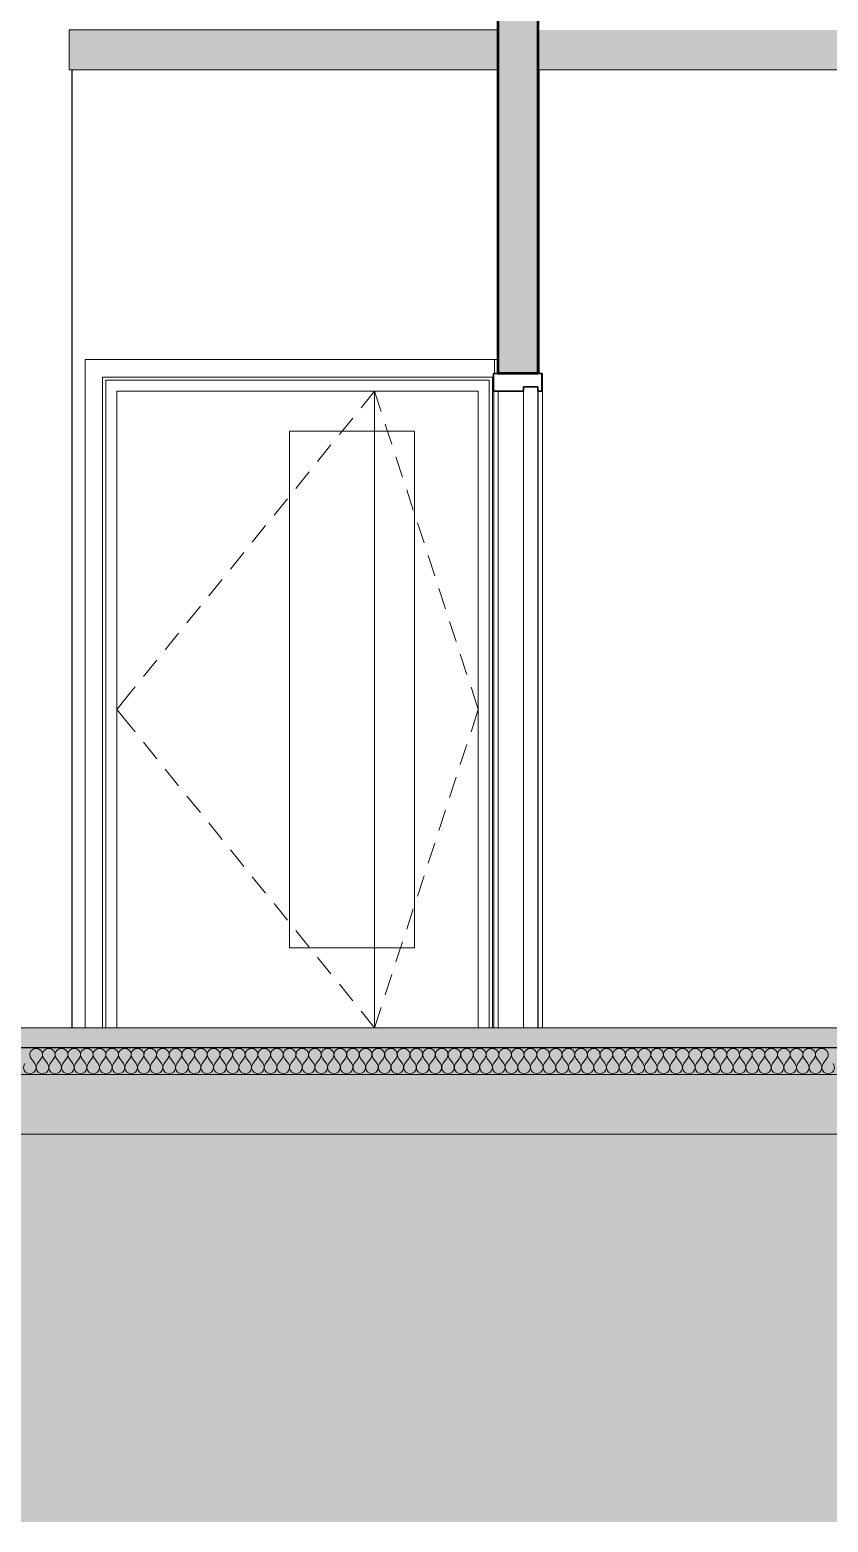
# Model space of a CAD drawing. Header units: millimetres. Extents: x -46169 to 174149, y -86316 to 18123.
# Drawn here: x 124641 to 127641, y -86316 to -80708 of the extents above; entities that cross this region are included whole.
import ezdxf

# ---------------------------------------------------------------- set-up
doc = ezdxf.new("R2010")
doc.units = ezdxf.units.MM
doc.header["$MEASUREMENT"] = 0
doc.linetypes.add('Dashed', pattern=[2822.222233, 1411.111116, -1411.111116])
doc.linetypes.add('Wipeout_Contour', pattern=[1000, 0, -1000])
for name, color, linetype in [('A04_A04_1_A-35-M_FFE_Sanitary', 7, 'Continuous'), ('A04_A04_1_New_A-20-M_Floor_Slab', 7, 'Continuous'), ('A04_A04_1_New_A-25-M_Wall_Int', 7, 'Continuous')]:
    doc.layers.add(name, color=color, linetype=linetype)
for name, color, linetype, lineweight, true_color in [('A04_A04_1_A-35-M_FFE_Sanitary_Pen_No__105', 7, 'Continuous', 15, 0xa6a6a6), ('A04_A04_1_New_A-20-M_Floor_Slab_Pen_No__107', 7, 'Continuous', 15, 0xa6a6a6), ('A04_A04_1_New_A-20-M_Floor_Slab_Pen_No__109', 7, 'Continuous', 15, 0xa6a6a6), ('A04_A04_1_New_A-20-M_Floor_Slab_Pen_No__147', 7, 'Continuous', 0, 0x606060), ('A04_A04_1_New_A-20-M_Floor_Slab_Pen_No__149', 7, 'Continuous', 0, 0x2a2a2a), ('A04_A04_1_New_A-20-M_Floor_Slab_Pen_No__162', 7, 'Continuous', 0, 0xe47200), ('A04_A04_1_New_A-25-M_Wall_Int_Pen_No__107', 7, 'Continuous', 15, 0xa6a6a6), ('A04_A04_1_New_A-25-M_Wall_Int_Pen_No__27', 7, 'Continuous', 50, 0x2a2a2a), ('A04_A04_1_New_A-25-M_Wall_Int_Pen_No__43', 7, 'Continuous', 30, 0x444444), ('A04_A04_1_New_A-25-M_Wall_Int_Pen_No__63', 7, 'Continuous', 20, 0x606060)]:
    doc.layers.add(name, color=color, linetype=linetype, lineweight=lineweight, true_color=true_color)
for name, color, linetype, lineweight in [('A04_A04_1_A-95-P_Drawing_Pen_No__1', 7, 'Continuous', 13), ('A04_A04_1_A-95-P_Drawing_Pen_No__84', 8, 'Continuous', 20), ('A04_A04_1_New_A-20-M_Floor_Slab_Pen_No__1', 7, 'Continuous', 13), ('A04_A04_1_New_A-20-M_Floor_Slab_Pen_No__146', 8, 'Continuous', 0), ('A04_A04_1_New_A-20-M_Floor_Slab_Pen_No__4', 7, 'Continuous', 20), ('A04_A04_1_New_A-25-M_Wall_Int_Pen_No__87', 8, 'Continuous', 20), ('A04_A04_1_New_A-25-M_Wall_Int_Pen_No__93', 8, 'Continuous', 13)]:
    doc.layers.add(name, color=color, linetype=linetype, lineweight=lineweight)

# ---------------------------------------------------------------- blocks, each defined once
blk = doc.blocks.new('*X21', base_point=(139020.8, -92453.4))
at = {"layer": 'A04_A04_1_New_A-20-M_Floor_Slab_Pen_No__107', "linetype": 'Continuous'}
for p, q in [((124660, -84592.9), (124645.7, -84573.9)), ((124669.6, -84592.9), (124683.8, -84573.9)), ((124707.6, -84592.9), (124693.4, -84573.9)), ((124717.2, -84592.9), (124731.5, -84573.9)), ((124755.3, -84592.9), (124741, -84573.9)), ((124764.8, -84592.9), (124779.1, -84573.9)), ((124802.9, -84592.9), (124788.6, -84573.9)), ((124812.4, -84592.9), (124826.7, -84573.9)), ((124850.5, -84592.9), (124836.2, -84573.9)), ((124860, -84592.9), (124874.3, -84573.9)), ((124898.1, -84592.9), (124883.8, -84573.9)), ((124907.6, -84592.9), (124921.9, -84573.9)), ((124945.7, -84592.9), (124931.5, -84573.9)), ((124955.3, -84592.9), (124969.6, -84573.9)), ((124993.4, -84592.9), (124979.1, -84573.9)), ((125002.9, -84592.9), (125017.2, -84573.9)), ((125041, -84592.9), (125026.7, -84573.9)), ((125050.5, -84592.9), (125064.8, -84573.9)), ((125088.6, -84592.9), (125074.3, -84573.9)), ((125098.1, -84592.9), (125112.4, -84573.9)), ((125136.2, -84592.9), (125121.9, -84573.9)), ((125145.7, -84592.9), (125160, -84573.9)), ((125183.8, -84592.9), (125169.5, -84573.9)), ((125193.4, -84592.9), (125207.6, -84573.9)), ((125231.5, -84592.9), (125217.2, -84573.9)), ((125241, -84592.9), (125255.3, -84573.9)), ((125279.1, -84592.9), (125264.8, -84573.9)), ((125288.6, -84592.9), (125302.9, -84573.9)), ((125326.7, -84592.9), (125312.4, -84573.9)), ((125336.2, -84592.9), (125350.5, -84573.9)), ((125374.3, -84592.9), (125360, -84573.9)), ((125383.8, -84592.9), (125398.1, -84573.9)), ((125421.9, -84592.9), (125407.6, -84573.9)), ((125431.5, -84592.9), (125445.7, -84573.9)), ((125469.6, -84592.9), (125455.3, -84573.9)), ((125479.1, -84592.9), (125493.4, -84573.9)), ((125517.2, -84592.9), (125502.9, -84573.9)), ((125526.7, -84592.9), (125541, -84573.9)), ((125564.8, -84592.9), (125550.5, -84573.9)), ((125574.3, -84592.9), (125588.6, -84573.9)), ((125612.4, -84592.9), (125598.1, -84573.9)), ((125621.9, -84592.9), (125636.2, -84573.9)), ((125660, -84592.9), (125645.7, -84573.9)), ((125669.5, -84592.9), (125683.8, -84573.9)), ((125707.6, -84592.9), (125693.4, -84573.9)), ((125717.2, -84592.9), (125731.5, -84573.9)), ((125755.3, -84592.9), (125741, -84573.9)), ((125764.8, -84592.9), (125779.1, -84573.9)), ((125802.9, -84592.9), (125788.6, -84573.9)), ((125812.4, -84592.9), (125826.7, -84573.9)), ((125850.5, -84592.9), (125836.2, -84573.9)), ((125860, -84592.9), (125874.3, -84573.9)), ((125898.1, -84592.9), (125883.8, -84573.9)), ((125907.6, -84592.9), (125921.9, -84573.9)), ((125945.7, -84592.9), (125931.5, -84573.9)), ((125955.3, -84592.9), (125969.6, -84573.9)), ((125993.4, -84592.9), (125979.1, -84573.9)), ((126002.9, -84592.9), (126017.2, -84573.9)), ((126041, -84592.9), (126026.7, -84573.9)), ((126050.5, -84592.9), (126064.8, -84573.9)), ((126088.6, -84592.9), (126074.3, -84573.9)), ((126098.1, -84592.9), (126112.4, -84573.9)), ((126136.2, -84592.9), (126121.9, -84573.9)), ((126145.7, -84592.9), (126160, -84573.9)), ((126183.8, -84592.9), (126169.5, -84573.9)), ((126193.4, -84592.9), (126207.6, -84573.9)), ((126231.5, -84592.9), (126217.2, -84573.9)), ((126241, -84592.9), (126255.3, -84573.9)), ((126279.1, -84592.9), (126264.8, -84573.9)), ((126288.6, -84592.9), (126302.9, -84573.9)), ((126326.7, -84592.9), (126312.4, -84573.9)), ((126336.2, -84592.9), (126350.5, -84573.9)), ((126374.3, -84592.9), (126360, -84573.9)), ((126383.8, -84592.9), (126398.1, -84573.9)), ((126421.9, -84592.9), (126407.6, -84573.9)), ((126431.5, -84592.9), (126445.7, -84573.9)), ((126469.6, -84592.9), (126455.3, -84573.9)), ((126479.1, -84592.9), (126493.4, -84573.9)), ((126517.2, -84592.9), (126502.9, -84573.9)), ((126526.7, -84592.9), (126541, -84573.9)), ((126564.8, -84592.9), (126550.5, -84573.9)), ((126574.3, -84592.9), (126588.6, -84573.9)), ((126612.4, -84592.9), (126598.1, -84573.9)), ((126621.9, -84592.9), (126636.2, -84573.9)), ((126660, -84592.9), (126645.7, -84573.9)), ((126669.5, -84592.9), (126683.8, -84573.9)), ((126707.6, -84592.9), (126693.4, -84573.9)), ((126717.2, -84592.9), (126731.5, -84573.9)), ((126755.3, -84592.9), (126741, -84573.9)), ((126764.8, -84592.9), (126779.1, -84573.9)), ((126802.9, -84592.9), (126788.6, -84573.9)), ((126812.4, -84592.9), (126826.7, -84573.9)), ((126850.5, -84592.9), (126836.2, -84573.9)), ((126860, -84592.9), (126874.3, -84573.9)), ((126898.1, -84592.9), (126883.8, -84573.9)), ((126907.6, -84592.9), (126921.9, -84573.9)), ((126945.7, -84592.9), (126931.5, -84573.9)), ((126955.3, -84592.9), (126969.5, -84573.9)), ((126993.4, -84592.9), (126979.1, -84573.9)), ((127002.9, -84592.9), (127017.2, -84573.9)), ((127041, -84592.9), (127026.7, -84573.9)), ((127050.5, -84592.9), (127064.8, -84573.9)), ((127088.6, -84592.9), (127074.3, -84573.9)), ((127098.1, -84592.9), (127112.4, -84573.9)), ((127136.2, -84592.9), (127121.9, -84573.9)), ((127145.7, -84592.9), (127160, -84573.9)), ((127183.8, -84592.9), (127169.5, -84573.9)), ((127193.4, -84592.9), (127207.6, -84573.9)), ((127231.5, -84592.9), (127217.2, -84573.9)), ((127241, -84592.9), (127255.3, -84573.9)), ((127279.1, -84592.9), (127264.8, -84573.9)), ((127288.6, -84592.9), (127302.9, -84573.9)), ((127326.7, -84592.9), (127312.4, -84573.9)), ((127336.2, -84592.9), (127350.5, -84573.9)), ((127374.3, -84592.9), (127360, -84573.9)), ((127383.8, -84592.9), (127398.1, -84573.9)), ((127421.9, -84592.9), (127407.6, -84573.9)), ((127431.5, -84592.9), (127445.7, -84573.9)), ((127469.5, -84592.9), (127455.3, -84573.9)), ((127479.1, -84592.9), (127493.4, -84573.9)), ((127517.2, -84592.9), (127502.9, -84573.9)), ((127526.7, -84592.9), (127541, -84573.9)), ((127564.8, -84592.9), (127550.5, -84573.9)), ((127574.3, -84592.9), (127588.6, -84573.9)), ((127612.4, -84592.9), (127598.1, -84573.9)), ((127621.9, -84592.9), (127636.2, -84573.9))]:
    blk.add_line(p, q, dxfattribs=at)
for centre, start, end in [((124664.8, -84559.6), 90, 216.8699), ((124664.8, -84559.6), 323.1301, 90), ((124712.4, -84559.6), 90, 216.8699), ((124712.4, -84559.6), 323.1301, 90), ((124760, -84559.6), 90, 216.8699), ((124760, -84559.6), 323.1301, 90), ((124807.6, -84559.6), 90, 216.8699), ((124807.6, -84559.6), 323.1301, 90), ((124855.3, -84559.6), 90, 216.8699), ((124855.3, -84559.6), 323.1301, 90), ((124902.9, -84559.6), 90, 216.8699), ((124902.9, -84559.6), 323.1301, 90), ((124950.5, -84559.6), 90, 216.8699), ((124950.5, -84559.6), 323.1301, 90), ((124998.1, -84559.6), 90, 216.8699), ((124998.1, -84559.6), 323.1301, 90), ((125045.7, -84559.6), 90, 216.8699), ((125045.7, -84559.6), 323.1301, 90), ((125093.4, -84559.6), 90, 216.8699), ((125093.4, -84559.6), 323.1301, 90), ((125141, -84559.6), 90, 216.8699), ((125141, -84559.6), 323.1301, 90), ((125188.6, -84559.6), 90, 216.8699), ((125188.6, -84559.6), 323.1301, 90), ((125236.2, -84559.6), 90, 216.8699), ((125236.2, -84559.6), 323.1301, 90), ((125283.8, -84559.6), 90, 216.8699), ((125283.8, -84559.6), 323.1301, 90), ((125331.5, -84559.6), 90, 216.8699), ((125331.5, -84559.6), 323.1301, 90), ((125379.1, -84559.6), 90, 216.8699), ((125379.1, -84559.6), 323.1301, 90), ((125426.7, -84559.6), 90, 216.8699), ((125426.7, -84559.6), 323.1301, 90), ((125474.3, -84559.6), 90, 216.8699), ((125474.3, -84559.6), 323.1301, 90), ((125521.9, -84559.6), 90, 216.8699), ((125521.9, -84559.6), 323.1301, 90), ((125569.6, -84559.6), 90, 216.8699), ((125569.6, -84559.6), 323.1301, 90), ((125617.2, -84559.6), 90, 216.8699), ((125617.2, -84559.6), 323.1301, 90), ((125664.8, -84559.6), 90, 216.8699), ((125664.8, -84559.6), 323.1301, 90), ((125712.4, -84559.6), 90, 216.8699), ((125712.4, -84559.6), 323.1301, 90), ((125760, -84559.6), 90, 216.8699), ((125760, -84559.6), 323.1301, 90), ((125807.6, -84559.6), 90, 216.8699), ((125807.6, -84559.6), 323.1301, 90), ((125855.3, -84559.6), 90, 216.8699), ((125855.3, -84559.6), 323.1301, 90), ((125902.9, -84559.6), 90, 216.8699), ((125902.9, -84559.6), 323.1301, 90), ((125950.5, -84559.6), 90, 216.8699), ((125950.5, -84559.6), 323.1301, 90), ((125998.1, -84559.6), 90, 216.8699), ((125998.1, -84559.6), 323.1301, 90), ((126045.7, -84559.6), 90, 216.8699), ((126045.7, -84559.6), 323.1301, 90), ((126093.4, -84559.6), 90, 216.8699), ((126093.4, -84559.6), 323.1301, 90), ((126141, -84559.6), 90, 216.8699), ((126141, -84559.6), 323.1301, 90), ((126188.6, -84559.6), 90, 216.8699), ((126188.6, -84559.6), 323.1301, 90), ((126236.2, -84559.6), 90, 216.8699), ((126236.2, -84559.6), 323.1301, 90), ((126283.8, -84559.6), 90, 216.8699), ((126283.8, -84559.6), 323.1301, 90), ((126331.5, -84559.6), 90, 216.8699), ((126331.5, -84559.6), 323.1301, 90), ((126379.1, -84559.6), 90, 216.8699), ((126379.1, -84559.6), 323.1301, 90), ((126426.7, -84559.6), 90, 216.8699), ((126426.7, -84559.6), 323.1301, 90), ((126474.3, -84559.6), 90, 216.8699), ((126474.3, -84559.6), 323.1301, 90), ((126521.9, -84559.6), 90, 216.8699), ((126521.9, -84559.6), 323.1301, 90), ((126569.6, -84559.6), 90, 216.8699), ((126569.6, -84559.6), 323.1301, 90), ((126617.2, -84559.6), 90, 216.8699), ((126617.2, -84559.6), 323.1301, 90), ((126664.8, -84559.6), 90, 216.8699), ((126664.8, -84559.6), 323.1301, 90), ((126712.4, -84559.6), 90, 216.8699), ((126712.4, -84559.6), 323.1301, 90), ((126760, -84559.6), 90, 216.8699), ((126760, -84559.6), 323.1301, 90), ((126807.6, -84559.6), 90, 216.8699), ((126807.6, -84559.6), 323.1301, 90), ((126855.3, -84559.6), 90, 216.8699), ((126855.3, -84559.6), 323.1301, 90), ((126902.9, -84559.6), 90, 216.8699), ((126902.9, -84559.6), 323.1301, 90), ((126950.5, -84559.6), 90, 216.8699), ((126950.5, -84559.6), 323.1301, 90), ((126998.1, -84559.6), 90, 216.8699), ((126998.1, -84559.6), 323.1301, 90), ((127045.7, -84559.6), 90, 216.8699), ((127045.7, -84559.6), 323.1301, 90), ((127093.4, -84559.6), 90, 216.8699), ((127093.4, -84559.6), 323.1301, 90), ((127141, -84559.6), 90, 216.8699), ((127141, -84559.6), 323.1301, 90), ((127188.6, -84559.6), 90, 216.8699), ((127188.6, -84559.6), 323.1301, 90), ((127236.2, -84559.6), 90, 216.8699), ((127236.2, -84559.6), 323.1301, 90), ((127283.8, -84559.6), 90, 216.8699), ((127283.8, -84559.6), 323.1301, 90), ((127331.5, -84559.6), 90, 216.8699), ((127331.5, -84559.6), 323.1301, 90), ((127379.1, -84559.6), 90, 216.8699), ((127379.1, -84559.6), 323.1301, 90), ((127426.7, -84559.6), 90, 216.8699), ((127426.7, -84559.6), 323.1301, 90), ((127474.3, -84559.6), 90, 216.8699), ((127474.3, -84559.6), 323.1301, 90), ((127521.9, -84559.6), 90, 216.8699), ((127521.9, -84559.6), 323.1301, 90), ((127569.6, -84559.6), 90, 216.8699), ((127569.6, -84559.6), 323.1301, 90), ((127617.2, -84559.6), 90, 216.8699), ((127617.2, -84559.6), 323.1301, 90), ((124641, -84607.2), 143.1301, 36.8699), ((124688.6, -84607.2), 143.1301, 36.8699), ((124736.2, -84607.2), 143.1301, 36.8699), ((124783.8, -84607.2), 143.1301, 36.8699), ((124831.5, -84607.2), 143.1301, 36.8699), ((124879.1, -84607.2), 143.1301, 36.8699), ((124926.7, -84607.2), 143.1301, 36.8699), ((124974.3, -84607.2), 143.1301, 36.8699), ((125021.9, -84607.2), 143.1301, 36.8699), ((125069.6, -84607.2), 143.1301, 36.8699), ((125117.2, -84607.2), 143.1301, 36.8699), ((125164.8, -84607.2), 143.1301, 36.8699), ((125212.4, -84607.2), 143.1301, 36.8699), ((125260, -84607.2), 143.1301, 36.8699), ((125307.6, -84607.2), 143.1301, 36.8699), ((125355.3, -84607.2), 143.1301, 36.8699), ((125402.9, -84607.2), 143.1301, 36.8699), ((125450.5, -84607.2), 143.1301, 36.8699), ((125498.1, -84607.2), 143.1301, 36.8699), ((125545.7, -84607.2), 143.1301, 36.8699), ((125593.4, -84607.2), 143.1301, 36.8699), ((125641, -84607.2), 143.1301, 36.8699), ((125688.6, -84607.2), 143.1301, 36.8699), ((125736.2, -84607.2), 143.1301, 36.8699), ((125783.8, -84607.2), 143.1301, 36.8699), ((125831.5, -84607.2), 143.1301, 36.8699), ((125879.1, -84607.2), 143.1301, 36.8699), ((125926.7, -84607.2), 143.1301, 36.8699), ((125974.3, -84607.2), 143.1301, 36.8699), ((126021.9, -84607.2), 143.1301, 36.8699), ((126069.6, -84607.2), 143.1301, 36.8699), ((126117.2, -84607.2), 143.1301, 36.8699), ((126164.8, -84607.2), 143.1301, 36.8699), ((126212.4, -84607.2), 143.1301, 36.8699), ((126260, -84607.2), 143.1301, 36.8699), ((126307.6, -84607.2), 143.1301, 36.8699), ((126355.3, -84607.2), 143.1301, 36.8699), ((126402.9, -84607.2), 143.1301, 36.8699), ((126450.5, -84607.2), 143.1301, 36.8699), ((126498.1, -84607.2), 143.1301, 36.8699), ((126545.7, -84607.2), 143.1301, 36.8699), ((126593.4, -84607.2), 143.1301, 36.8699), ((126641, -84607.2), 143.1301, 36.8699), ((126688.6, -84607.2), 143.1301, 36.8699), ((126736.2, -84607.2), 143.1301, 36.8699), ((126783.8, -84607.2), 143.1301, 36.8699), ((126831.5, -84607.2), 143.1301, 36.8699), ((126879.1, -84607.2), 143.1301, 36.8699), ((126926.7, -84607.2), 143.1301, 36.8699), ((126974.3, -84607.2), 143.1301, 36.8699), ((127021.9, -84607.2), 143.1301, 36.8699), ((127069.6, -84607.2), 143.1301, 36.8699), ((127117.2, -84607.2), 143.1301, 36.8699), ((127164.8, -84607.2), 143.1301, 36.8699), ((127212.4, -84607.2), 143.1301, 36.8699), ((127260, -84607.2), 143.1301, 36.8699), ((127307.6, -84607.2), 143.1301, 36.8699), ((127355.3, -84607.2), 143.1301, 36.8699), ((127402.9, -84607.2), 143.1301, 36.8699), ((127450.5, -84607.2), 143.1301, 36.8699), ((127498.1, -84607.2), 143.1301, 36.8699), ((127545.7, -84607.2), 143.1301, 36.8699), ((127593.4, -84607.2), 143.1301, 36.8699), ((127641, -84607.2), 143.1301, 36.8699)]:
    blk.add_arc(centre, 23.8, start, end, dxfattribs=at)

msp = doc.modelspace()

# ---------------------------------------------------------------- hatches: boundary and pattern name
at = {"layer": 'A04_A04_1_New_A-20-M_Floor_Slab_Pen_No__146', "linetype": 'Continuous'}
for points in [[(124789, -80707.9), (124789, -80857.9), (126399.6, -80857.9), (126399.6, -80707.9)], [(131120.2, -80707.9), (126549.6, -80707.9), (126549.6, -80857.9), (131120.2, -80857.9)]]:
    msp.add_hatch(color=256, dxfattribs=at).paths.add_polyline_path(points)
at = {"layer": 'A04_A04_1_New_A-20-M_Floor_Slab_Pen_No__162', "linetype": 'Continuous'}
msp.add_hatch(color=256, dxfattribs=at).paths.add_polyline_path([(131120.2, -84532.9), (108093.4, -84532.9), (108093.4, -84533.4), (131120.2, -84533.4)])

# ---------------------------------------------------------------- linework, layer by layer
at = {"layer": 'A04_A04_1_New_A-20-M_Floor_Slab_Pen_No__1', "linetype": 'Continuous'}
msp.add_line((131120.2, -84858.4), (108093.4, -84858.4), dxfattribs=at)

# ---------------------------------------------------------------- wipeouts: each hides what was drawn before it
at = {"color": 254, "linetype": 'Wipeout_Contour', "lineweight": 0, "ltscale": 605426.035828}
msp.add_wipeout([(126401.2, -82065.9), (126385.2, -82065.9), (126385.2, -84457.9), (126401.2, -84457.9)], dxfattribs=at).dxf.layer = 'A04_A04_1_New_A-25-M_Wall_Int'

# ---------------------------------------------------------------- next in the draw order: wipeouts: each hides what was drawn before it
at = {"color": 254, "linetype": 'Wipeout_Contour', "lineweight": 0, "ltscale": 8751406.390945325}
msp.add_wipeout([(118362, -81407.9), (124599.3, -81407.9), (124599.3, -79207.9), (124800.3, -79207.9), (124807.1, -80407.9), (124830.2, -80407.9), (124824.7, -79432.9), (124823.7, -79432.9), (124823.7, -79420.9), (124821.5, -79417.7), (124819.8, -79413.8), (124818.9, -79409.6), (124818.9, -79405.3), (124819.8, -79401.1), (124821.5, -79397.1), (124824, -79393.6), (124827.1, -79390.7), (124827.6, -79390.3), (124828.5, -79389), (124831.8, -79386.3), (124835.9, -79384.8), (124840.2, -79383.8), (124844.4, -79383.1), (124848.7, -79382.9), (124849.8, -79382.9), (124854, -79383.1), (124858.3, -79383.8), (124862.5, -79384.8), (124866.7, -79386.3), (124870, -79389), (124872.5, -79392.9), (124874.2, -79397.7), (124874.7, -79402.9), (124880.4, -80407.9), (126330.2, -80407.9), (126324.7, -79432.9), (126323.7, -79432.9), (126323.7, -79402.9), (126324.3, -79397.7), (126325.9, -79392.9), (126328.5, -79389), (126331.8, -79386.3), (126335.9, -79384.8), (126340.2, -79383.8), (126344.4, -79383.1), (126348.7, -79382.9), (126349.8, -79382.9), (126354, -79383.1), (126358.3, -79383.8), (126362.5, -79384.8), (126366.7, -79386.3), (126370, -79389), (126372.5, -79392.9), (126374.2, -79397.7), (126374.7, -79402.9), (126380.4, -80407.9), (126405.9, -80407.9), (126405.9, -77357.9), (118362, -77357.9)], dxfattribs=at).dxf.layer = 'A04_A04_1_New_A-25-M_Wall_Int'
at = {"color": 254, "linetype": 'Wipeout_Contour', "lineweight": 0, "ltscale": 913956.682449}
msp.add_wipeout([(126552.1, -80857.9), (126552.1, -81999.9), (126567.5, -81999.9), (126567.5, -84457.9), (131120.2, -84457.9), (131120.2, -80857.9)], dxfattribs=at).dxf.layer = 'A04_A04_1_New_A-25-M_Wall_Int'
at = {"color": 254, "linetype": 'Wipeout_Contour', "lineweight": 0, "ltscale": 908589.1342}
msp.add_wipeout([(126401.2, -82065.9), (126401.2, -84457.9), (126495.6, -84457.9), (126495.6, -84157.9), (126495.6, -82545.9), (126495.6, -82065.9)], dxfattribs=at).dxf.layer = 'A04_A04_1_New_A-25-M_Wall_Int'

# ---------------------------------------------------------------- next in the draw order: wipeouts: each hides what was drawn before it
at = {"color": 254, "linetype": 'Wipeout_Contour', "lineweight": 0, "ltscale": 601943.610387}
msp.add_wipeout([(126549.6, -80857.9), (126549.6, -81999.9), (126551.8, -81999.9), (126552.1, -80857.9)], dxfattribs=at).dxf.layer = 'A04_A04_1_New_A-25-M_Wall_Int'
at = {"color": 254, "linetype": 'Wipeout_Contour', "lineweight": 0, "ltscale": 605980.639433}
msp.add_wipeout([(126551.2, -82065.9), (126551.2, -84457.9), (126567.2, -84457.9), (126567.2, -82065.9)], dxfattribs=at).dxf.layer = 'A04_A04_1_New_A-25-M_Wall_Int'

# ---------------------------------------------------------------- next in the draw order: hatches: boundary and pattern name
at = {"layer": 'A04_A04_1_New_A-25-M_Wall_Int_Pen_No__107', "linetype": 'Continuous', "lineweight": 0, "true_color": 0x292929}
msp.add_hatch(color=250, dxfattribs=at).paths.add_polyline_path([(126549.6, -81999.9), (126549.6, -80407.9), (126399.6, -80407.9), (126399.6, -81999.9)])

# ---------------------------------------------------------------- next in the draw order: linework, layer by layer
at = {"layer": 'A04_A04_1_New_A-20-M_Floor_Slab_Pen_No__4', "linetype": 'Continuous'}
msp.add_line((131120.2, -80857.9), (126549.6, -80857.9), dxfattribs=at)
at = {"layer": 'A04_A04_1_New_A-25-M_Wall_Int_Pen_No__27', "linetype": 'Continuous', "flags": 128}
msp.add_lwpolyline([(126549.6, -80407.9), (126549.6, -80432.9), (126549.6, -80707.9), (126549.6, -80857.9)], dxfattribs=at)

# ---------------------------------------------------------------- next in the draw order: wipeouts: each hides what was drawn before it
at = {"color": 254, "linetype": 'Wipeout_Contour', "lineweight": 0, "ltscale": 602593.554139}
msp.add_wipeout([(126387.2, -81999.9), (126399.6, -81999.9), (126399.6, -81946.9), (126387.2, -81946.9)], dxfattribs=at).dxf.layer = 'A04_A04_1_New_A-25-M_Wall_Int'
at = {"color": 254, "linetype": 'Wipeout_Contour', "lineweight": 0, "ltscale": 453812.681859}
msp.add_wipeout([(126567.2, -84457.9), (126567.5, -81999.9), (126567.2, -82065.9)], dxfattribs=at).dxf.layer = 'A04_A04_1_New_A-25-M_Wall_Int'

# ---------------------------------------------------------------- next in the draw order: wipeouts: each hides what was drawn before it
at = {"color": 254, "linetype": 'Wipeout_Contour', "lineweight": 0, "ltscale": 602717.111101}
msp.add_wipeout([(126399.6, -81999.9), (126383.6, -81999.9), (126383.6, -82065.9), (126399.6, -82065.9)], dxfattribs=at).dxf.layer = 'A04_A04_1_New_A-25-M_Wall_Int'
at = {"color": 254, "linetype": 'Wipeout_Contour', "lineweight": 0, "ltscale": 603304.012847}
msp.add_wipeout([(126567.5, -81999.9), (126565.6, -81999.9), (126565.6, -82065.9), (126567.2, -82065.9)], dxfattribs=at).dxf.layer = 'A04_A04_1_New_A-25-M_Wall_Int'
at = {"color": 254, "linetype": 'Wipeout_Contour', "lineweight": 0, "ltscale": 606141.98547}
msp.add_wipeout([(126549.6, -84157.9), (126551.2, -84157.9), (126551.2, -82545.9), (126549.6, -82545.9)], dxfattribs=at).dxf.layer = 'A04_A04_1_New_A-25-M_Wall_Int'

# ---------------------------------------------------------------- next in the draw order: wipeouts: each hides what was drawn before it
at = {"color": 254, "linetype": 'Wipeout_Contour', "lineweight": 0, "ltscale": 603845.22121}
msp.add_wipeout([(126549.6, -82545.9), (126551.2, -82545.9), (126551.2, -82065.9), (126549.6, -82065.9)], dxfattribs=at).dxf.layer = 'A04_A04_1_New_A-25-M_Wall_Int'
at = {"color": 254, "linetype": 'Wipeout_Contour', "lineweight": 0, "ltscale": 608247.997562}
msp.add_wipeout([(126551.2, -84157.9), (126549.6, -84157.9), (126549.6, -84457.9), (126551.2, -84457.9)], dxfattribs=at).dxf.layer = 'A04_A04_1_New_A-25-M_Wall_Int'

# ---------------------------------------------------------------- next in the draw order: wipeouts: each hides what was drawn before it
at = {"color": 254, "linetype": 'Wipeout_Contour', "lineweight": 0, "ltscale": 603274.193993}
msp.add_wipeout([(126549.6, -81999.9), (126549.6, -82065.9), (126565.6, -82065.9), (126565.6, -81999.9)], dxfattribs=at).dxf.layer = 'A04_A04_1_New_A-25-M_Wall_Int'
at = {"color": 254, "linetype": 'Wipeout_Contour', "lineweight": 0, "ltscale": 606049.135062}
msp.add_wipeout([(126549.6, -84157.9), (126549.6, -82545.9), (126495.6, -82545.9), (126495.6, -84157.9)], dxfattribs=at).dxf.layer = 'A04_A04_1_New_A-25-M_Wall_Int'

# ---------------------------------------------------------------- next in the draw order: linework, layer by layer
at = {"layer": 'A04_A04_1_New_A-25-M_Wall_Int_Pen_No__63', "linetype": 'Continuous'}
for p, q in [((126495.6, -82579.9), (126495.6, -82611.5)), ((126549.8, -82579.9), (126549.9, -82645.1)), ((126550, -82685.9), (126550.2, -82751.1)), ((126550.3, -82791.9), (126550.4, -82857.1)), ((126550.5, -82897.9), (126550.7, -82963.1)), ((126550.8, -83003.9), (126550.9, -83069.1)), ((126551, -83109.8), (126551.2, -83175.1)), ((126551.2, -83188.7), (126551.3, -83231.5)), ((126551.2, -83319.1), (126551.3, -83276.4)), ((126551, -83398), (126551.2, -83332.8)), ((126550.8, -83504), (126550.9, -83438.8)), ((126550.5, -83610), (126550.7, -83544.7)), ((126550.3, -83716), (126550.4, -83650.7)), ((126550, -83822), (126550.2, -83756.7)), ((126495.6, -83928), (126495.6, -83896.3)), ((126549.8, -83928), (126549.9, -83862.7))]:
    msp.add_line(p, q, dxfattribs=at)

# ---------------------------------------------------------------- next in the draw order: wipeouts: each hides what was drawn before it
at = {"color": 254, "linetype": 'Wipeout_Contour', "lineweight": 0, "ltscale": 904547.242118}
msp.add_wipeout([(126549.6, -81999.9), (126399.6, -81999.9), (126399.6, -82065.9), (126495.6, -82065.9), (126495.6, -82049.9), (126549.6, -82049.9)], dxfattribs=at).dxf.layer = 'A04_A04_1_New_A-25-M_Wall_Int'
at = {"color": 254, "linetype": 'Wipeout_Contour', "lineweight": 0, "ltscale": 608155.469481}
msp.add_wipeout([(126549.6, -84457.9), (126549.6, -84157.9), (126495.6, -84157.9), (126495.6, -84457.9)], dxfattribs=at).dxf.layer = 'A04_A04_1_New_A-25-M_Wall_Int'

# ---------------------------------------------------------------- next in the draw order: hatches: boundary and pattern name
at = {"layer": 'A04_A04_1_New_A-20-M_Floor_Slab_Pen_No__109', "linetype": 'Continuous'}
msp.add_hatch(color=256, dxfattribs=at).paths.add_polyline_path([(131120.2, -84457.9), (108093.4, -84457.9), (108093.4, -84532.9), (131120.2, -84532.9)])

# ---------------------------------------------------------------- next in the draw order: linework, layer by layer
at = {"layer": 'A04_A04_1_New_A-20-M_Floor_Slab_Pen_No__1', "linetype": 'Continuous'}
msp.add_line((131120.2, -84457.9), (126549.6, -84457.9), dxfattribs=at)
at = {"layer": 'A04_A04_1_New_A-25-M_Wall_Int_Pen_No__27', "linetype": 'Continuous'}
msp.add_line((126549.6, -80857.9), (126549.6, -81999.9), dxfattribs=at)
at = {"layer": 'A04_A04_1_New_A-25-M_Wall_Int_Pen_No__43', "linetype": 'Continuous'}
msp.add_line((126565.6, -81999.9), (126549.6, -81999.9), dxfattribs=at)
at = {"layer": 'A04_A04_1_New_A-25-M_Wall_Int_Pen_No__63', "linetype": 'Continuous'}
for p, q in [((126565.6, -81999.9), (126567.5, -81999.9)), ((126549.6, -84457.9), (126495.6, -84457.9))]:
    msp.add_line(p, q, dxfattribs=at)
at = {"layer": 'A04_A04_1_New_A-25-M_Wall_Int_Pen_No__87', "linetype": 'Continuous'}
msp.add_line((126552.1, -81999.9), (126552.1, -80857.9), dxfattribs=at)

# ---------------------------------------------------------------- next in the draw order: wipeouts: each hides what was drawn before it
at = {"color": 254, "linetype": 'Wipeout_Contour', "lineweight": 0, "ltscale": 603734.605776}
msp.add_wipeout([(126549.6, -82545.9), (126549.6, -82049.9), (126495.6, -82049.9), (126495.6, -82545.9)], dxfattribs=at).dxf.layer = 'A04_A04_1_New_A-25-M_Wall_Int'

# ---------------------------------------------------------------- next in the draw order: linework, layer by layer
at = {"layer": 'A04_A04_1_New_A-25-M_Wall_Int_Pen_No__43', "linetype": 'Continuous'}
for p, q in [((126565.6, -81999.9), (126565.6, -82065.9)), ((126495.6, -82049.9), (126495.6, -82065.9)), ((126549.6, -82049.9), (126495.6, -82049.9)), ((126549.6, -82049.9), (126549.6, -82065.9)), ((126565.6, -82065.9), (126549.6, -82065.9))]:
    msp.add_line(p, q, dxfattribs=at)
at = {"layer": 'A04_A04_1_New_A-25-M_Wall_Int_Pen_No__63', "linetype": 'Continuous'}
for p, q in [((126567.5, -81999.9), (126567.5, -84457.9)), ((126551.2, -82065.9), (126551.2, -84457.9)), ((126567.2, -82065.9), (126565.6, -82065.9)), ((126567.2, -84457.9), (126567.2, -82065.9))]:
    msp.add_line(p, q, dxfattribs=at)
at = {"layer": 'A04_A04_1_New_A-25-M_Wall_Int_Pen_No__63', "linetype": 'Continuous', "flags": 128}
for points in [[(126495.6, -82065.9), (126495.6, -82545.9), (126495.6, -84157.9), (126495.6, -84457.9)], [(126549.6, -82065.9), (126549.6, -82545.9), (126549.6, -84157.9), (126549.6, -84457.9)]]:
    msp.add_lwpolyline(points, dxfattribs=at)

# ---------------------------------------------------------------- next in the draw order: wipeouts: each hides what was drawn before it
at = {"color": 254, "linetype": 'Wipeout_Contour', "lineweight": 0, "ltscale": 586576.796718}
msp.add_wipeout([(131120.2, -84533.4), (108093.4, -84533.4), (108093.4, -84633.4), (131120.2, -84633.4)], dxfattribs=at).dxf.layer = 'A04_A04_1_New_A-20-M_Floor_Slab'
at = {"color": 254, "linetype": 'Wipeout_Contour', "lineweight": 0, "ltscale": 900158.623289}
msp.add_wipeout([(126399.6, -80857.9), (124800, -80857.9), (124800, -84457.9), (124848.4, -84457.9), (124848.4, -81946.9), (126399.6, -81946.9)], dxfattribs=at).dxf.layer = 'A04_A04_1_New_A-25-M_Wall_Int'

# ---------------------------------------------------------------- next in the draw order: hatches: boundary and pattern name
at = {"layer": 'A04_A04_1_New_A-20-M_Floor_Slab_Pen_No__147', "linetype": 'Continuous'}
msp.add_hatch(color=256, dxfattribs=at).paths.add_polyline_path([(131120.2, -84633.4), (108093.4, -84633.4), (108093.4, -84858.4), (131120.2, -84858.4)])

# ---------------------------------------------------------------- next in the draw order: linework, layer by layer
at = {"layer": 'A04_A04_1_New_A-20-M_Floor_Slab_Pen_No__1', "linetype": 'Continuous'}
for p, q in [((131120.2, -84532.9), (108093.4, -84532.9)), ((131120.2, -84533.4), (108093.4, -84533.4)), ((131120.2, -84633.4), (108093.4, -84633.4))]:
    msp.add_line(p, q, dxfattribs=at)
at = {"layer": 'A04_A04_1_New_A-25-M_Wall_Int_Pen_No__27', "linetype": 'Continuous', "flags": 128}
msp.add_lwpolyline([(126399.6, -80407.9), (126399.6, -80432.9), (126399.6, -80707.9), (126399.6, -80857.9)], dxfattribs=at)

# ---------------------------------------------------------------- next in the draw order: block references
at = {"layer": 'A04_A04_1_A-35-M_FFE_Sanitary'}
msp.add_blockref('*X21', (139020.8, -92453.4), dxfattribs=at)

# ---------------------------------------------------------------- next in the draw order: wipeouts: each hides what was drawn before it
at = {"color": 254, "linetype": 'Wipeout_Contour', "lineweight": 0, "ltscale": 1190926.083641964}
msp.add_wipeout([(124599.3, -84457.9), (124799.3, -84457.9), (124799.3, -80857.9), (124789, -80857.9), (124789, -80407.9), (124764.9, -80407.9), (124764.9, -79207.9), (124599.3, -79207.9)], dxfattribs=at).dxf.layer = 'A04_A04_1_New_A-25-M_Wall_Int'
at = {"color": 254, "linetype": 'Wipeout_Contour', "lineweight": 0, "ltscale": 600463.64887}
msp.add_wipeout([(124914.5, -84457.9), (124926.5, -84457.9), (124926.5, -82024.9), (124914.5, -82012.9)], dxfattribs=at).dxf.layer = 'A04_A04_1_New_A-25-M_Wall_Int'
at = {"color": 254, "linetype": 'Wipeout_Contour', "lineweight": 0, "ltscale": 605307.452179}
msp.add_wipeout([(126367.1, -84457.9), (126379, -84457.9), (126379, -82013), (126367.1, -82024.9)], dxfattribs=at).dxf.layer = 'A04_A04_1_New_A-25-M_Wall_Int'
at = {"color": 254, "linetype": 'Wipeout_Contour', "lineweight": 0, "ltscale": 603196.665689}
msp.add_wipeout([(125616.2, -82215.9), (125616.2, -84157.9), (125936.2, -84157.9), (125936.2, -82215.9)], dxfattribs=at).dxf.layer = 'A04_A04_1_New_A-25-M_Wall_Int'

# ---------------------------------------------------------------- next in the draw order: linework, layer by layer
at = {"layer": 'A04_A04_1_New_A-20-M_Floor_Slab_Pen_No__149', "linetype": 'Continuous'}
msp.add_line((126399.6, -80707.9), (124789, -80707.9), dxfattribs=at)

# ---------------------------------------------------------------- next in the draw order: wipeouts: each hides what was drawn before it
at = {"color": 254, "linetype": 'Wipeout_Contour', "lineweight": 0, "ltscale": 598792.715694}
msp.add_wipeout([(124800, -80857.9), (124799.3, -80857.9), (124799.3, -84457.9), (124800, -84457.9)], dxfattribs=at).dxf.layer = 'A04_A04_1_New_A-25-M_Wall_Int'
at = {"color": 254, "linetype": 'Wipeout_Contour', "lineweight": 0, "ltscale": 600191.561379}
msp.add_wipeout([(124914.5, -82012.9), (124926.5, -82024.9), (126367.1, -82024.9), (126379, -82013)], dxfattribs=at).dxf.layer = 'A04_A04_1_New_A-25-M_Wall_Int'

# ---------------------------------------------------------------- next in the draw order: linework, layer by layer
at = {"layer": 'A04_A04_1_New_A-20-M_Floor_Slab_Pen_No__147', "linetype": 'Continuous'}
msp.add_line((124789, -80707.9), (124789, -80857.9), dxfattribs=at)
at = {"layer": 'A04_A04_1_New_A-20-M_Floor_Slab_Pen_No__4', "linetype": 'Continuous'}
msp.add_line((126399.6, -80857.9), (124789, -80857.9), dxfattribs=at)
at = {"layer": 'A04_A04_1_New_A-25-M_Wall_Int_Pen_No__93', "linetype": 'Continuous'}
msp.add_line((124799.3, -84457.9), (124799.3, -80857.9), dxfattribs=at)

# ---------------------------------------------------------------- next in the draw order: wipeouts: each hides what was drawn before it
at = {"color": 254, "linetype": 'Wipeout_Contour', "lineweight": 0, "ltscale": 600290.85715}
msp.add_wipeout([(124848.4, -81946.9), (124848.4, -84457.9), (124914.4, -84457.9), (124914.4, -82012.9)], dxfattribs=at).dxf.layer = 'A04_A04_1_New_A-25-M_Wall_Int'
at = {"color": 254, "linetype": 'Wipeout_Contour', "lineweight": 0, "ltscale": 906708.846167}
msp.add_wipeout([(126383.6, -82008.3), (126379, -82012.9), (126379, -84457.9), (126385.2, -84457.9), (126385.2, -82065.9), (126383.6, -82065.9)], dxfattribs=at).dxf.layer = 'A04_A04_1_New_A-25-M_Wall_Int'

# ---------------------------------------------------------------- next in the draw order: linework, layer by layer
at = {"layer": 'A04_A04_1_New_A-25-M_Wall_Int_Pen_No__63', "linetype": 'Continuous'}
msp.add_line((126401.2, -84457.9), (126401.2, -82065.9), dxfattribs=at)

# ---------------------------------------------------------------- next in the draw order: wipeouts: each hides what was drawn before it
at = {"color": 254, "linetype": 'Wipeout_Contour', "lineweight": 0, "ltscale": 1052028.49959569}
msp.add_wipeout([(124848.4, -81946.9), (124914.4, -82012.9), (126379, -82012.9), (126383.6, -82008.3), (126383.6, -81999.9), (126387.2, -81999.9), (126387.2, -81946.9)], dxfattribs=at).dxf.layer = 'A04_A04_1_New_A-25-M_Wall_Int'
at = {"color": 254, "linetype": 'Wipeout_Contour', "lineweight": 0, "ltscale": 600604.080947}
msp.add_wipeout([(124967.6, -82065.9), (124926.7, -82065.9), (124926.7, -84457.9), (124967.6, -84457.9)], dxfattribs=at).dxf.layer = 'A04_A04_1_New_A-25-M_Wall_Int'
at = {"color": 254, "linetype": 'Wipeout_Contour', "lineweight": 0, "ltscale": 605270.539863}
msp.add_wipeout([(126326.3, -82065.9), (126326.3, -84457.9), (126367.1, -84457.9), (126367.1, -82065.9)], dxfattribs=at).dxf.layer = 'A04_A04_1_New_A-25-M_Wall_Int'

# ---------------------------------------------------------------- next in the draw order: linework, layer by layer
at = {"layer": 'A04_A04_1_New_A-25-M_Wall_Int_Pen_No__27', "linetype": 'Continuous'}
for p in [(126399.6, -80857.9), (126549.6, -81999.9)]:
    msp.add_line(p, (126399.6, -81999.9), dxfattribs=at)
at = {"layer": 'A04_A04_1_New_A-25-M_Wall_Int_Pen_No__63', "linetype": 'Continuous'}
for p, q in [((124848.4, -84457.9), (124848.4, -81946.9)), ((124848.4, -81946.9), (126387.2, -81946.9)), ((126387.2, -81946.9), (126399.6, -81946.9)), ((124926.5, -84457.9), (124926.7, -84457.9))]:
    msp.add_line(p, q, dxfattribs=at)

# ---------------------------------------------------------------- next in the draw order: wipeouts: each hides what was drawn before it
at = {"color": 254, "linetype": 'Wipeout_Contour', "lineweight": 0, "ltscale": 900397.794497}
msp.add_wipeout([(124926.7, -82065.9), (124967.7, -82065.9), (126326.3, -82065.9), (126367.1, -82065.9), (126367.1, -82024.9), (124926.7, -82024.9)], dxfattribs=at).dxf.layer = 'A04_A04_1_New_A-25-M_Wall_Int'
at = {"color": 254, "linetype": 'Wipeout_Contour', "lineweight": 0, "ltscale": 604631.965227}
msp.add_wipeout([(126086.2, -84157.9), (126326.2, -84157.9), (126326.2, -82215.9), (126086.2, -82215.9)], dxfattribs=at).dxf.layer = 'A04_A04_1_New_A-25-M_Wall_Int'

# ---------------------------------------------------------------- next in the draw order: linework, layer by layer
at = {"layer": 'A04_A04_1_New_A-25-M_Wall_Int_Pen_No__43', "linetype": 'Continuous'}
for p, q in [((126383.6, -81999.9), (126383.6, -82065.9)), ((126399.6, -81999.9), (126383.6, -81999.9))]:
    msp.add_line(p, q, dxfattribs=at)
at = {"layer": 'A04_A04_1_New_A-25-M_Wall_Int_Pen_No__43', "linetype": 'Continuous', "flags": 128}
msp.add_lwpolyline([(126495.6, -82065.9), (126399.6, -82065.9), (126383.6, -82065.9)], dxfattribs=at)
at = {"layer": 'A04_A04_1_New_A-25-M_Wall_Int_Pen_No__63', "linetype": 'Continuous'}
for p, q in [((126387.2, -81999.9), (126387.2, -81946.9)), ((124914.5, -82012.9), (124914.4, -84457.9)), ((126379, -82012.9), (124914.4, -82012.9)), ((124914.5, -84457.9), (124914.5, -82012.9)), ((124926.7, -84457.9), (124926.5, -82024.9)), ((124926.5, -82024.9), (124926.7, -84457.9)), ((124926.5, -82024.9), (126367.1, -82024.9)), ((126367.1, -82024.9), (126367.1, -84457.9)), ((126379, -84457.9), (126379, -82012.9)), ((126385.2, -84457.9), (126385.2, -82065.9)), ((126137.7, -82683.9), (126162.5, -82759.9)), ((126178, -82807.5), (126202.8, -82883.5)), ((126218.4, -82931.1), (126243.2, -83007.1)), ((126258.7, -83054.7), (126283.5, -83130.7)), ((126299, -83178.3), (126301.4, -83185.9)), ((126301.4, -83185.9), (126326.2, -83261.9)), ((126301.4, -83338), (126326.2, -83261.9)), ((126299, -83345.6), (126301.4, -83338)), ((126258.7, -83469.2), (126283.5, -83393.1)), ((126218.4, -83592.8), (126243.2, -83516.7)), ((126178, -83716.3), (126202.8, -83640.3)), ((126137.7, -83839.9), (126162.5, -83763.9))]:
    msp.add_line(p, q, dxfattribs=at)

# ---------------------------------------------------------------- next in the draw order: wipeouts: each hides what was drawn before it
at = {"color": 254, "linetype": 'Wipeout_Contour', "lineweight": 0, "ltscale": 603980.83314}
msp.add_wipeout([(125936.2, -84157.9), (126086.2, -84157.9), (126086.2, -82215.9), (125936.2, -82215.9)], dxfattribs=at).dxf.layer = 'A04_A04_1_New_A-25-M_Wall_Int'

# ---------------------------------------------------------------- next in the draw order: linework, layer by layer
at = {"layer": 'A04_A04_1_New_A-25-M_Wall_Int_Pen_No__63', "linetype": 'Continuous'}
for p, q in [((126016.8, -82313.1), (126041.6, -82389.2)), ((126057.1, -82436.7), (126081.9, -82512.8)), ((126097.4, -82560.3), (126122.2, -82636.4)), ((126097.4, -83963.5), (126122.2, -83887.5)), ((126057.1, -84087.1), (126081.9, -84011.1))]:
    msp.add_line(p, q, dxfattribs=at)

# ---------------------------------------------------------------- next in the draw order: wipeouts: each hides what was drawn before it
at = {"color": 254, "linetype": 'Wipeout_Contour', "lineweight": 0, "ltscale": 752602.950525}
msp.add_wipeout([(126326.2, -82065.9), (125936.2, -82065.9), (125936.2, -82215.9), (126086.2, -82215.9), (126326.2, -82215.9)], dxfattribs=at).dxf.layer = 'A04_A04_1_New_A-25-M_Wall_Int'
at = {"color": 254, "linetype": 'Wipeout_Contour', "lineweight": 0, "ltscale": 758445.735865}
msp.add_wipeout([(125936.2, -84157.9), (125936.2, -84457.9), (126326.2, -84457.9), (126326.2, -84157.9), (126086.2, -84157.9)], dxfattribs=at).dxf.layer = 'A04_A04_1_New_A-25-M_Wall_Int'

# ---------------------------------------------------------------- next in the draw order: linework, layer by layer
at = {"layer": 'A04_A04_1_New_A-25-M_Wall_Int_Pen_No__63', "linetype": 'Continuous'}
for p, q in [((126326.2, -82065.9), (126326.2, -82215.9)), ((126326.3, -82065.9), (126326.3, -84457.9)), ((125976.5, -82189.5), (126001.3, -82265.6)), ((126086.2, -82215.9), (126086.2, -84157.9)), ((126326.2, -82215.9), (126326.2, -84157.9)), ((126016.8, -84210.7), (126041.6, -84134.7)), ((126326.2, -84157.9), (126326.2, -84457.9)), ((125976.5, -84334.3), (126001.3, -84258.3))]:
    msp.add_line(p, q, dxfattribs=at)

# ---------------------------------------------------------------- next in the draw order: wipeouts: each hides what was drawn before it
at = {"color": 254, "linetype": 'Wipeout_Contour', "lineweight": 0, "ltscale": 1205481.779906811}
msp.add_wipeout([(124967.6, -82065.9), (124967.6, -84457.9), (125936.2, -84457.9), (125936.2, -84157.9), (125616.2, -84157.9), (125616.2, -82215.9), (125936.2, -82215.9), (125936.2, -82065.9)], dxfattribs=at).dxf.layer = 'A04_A04_1_New_A-25-M_Wall_Int'

# ---------------------------------------------------------------- next in the draw order: hatches: boundary and pattern name
at = {"layer": 'A04_A04_1_A-95-P_Drawing_Pen_No__84', "linetype": 'Continuous'}
msp.add_hatch(color=256, dxfattribs=at).paths.add_polyline_path([(101134.2, -84457.9), (101134.2, -86316.2), (131120.2, -86316.2), (131120.2, -84457.9)])

# ---------------------------------------------------------------- next in the draw order: linework, layer by layer
at = {"layer": 'A04_A04_1_A-35-M_FFE_Sanitary_Pen_No__105', "linetype": 'Dashed'}
msp.add_line((105427.1, -84457.9), (131120.2, -84457.9), dxfattribs=at)
at = {"layer": 'A04_A04_1_A-95-P_Drawing_Pen_No__1', "linetype": 'Continuous'}
msp.add_line((131120.2, -84457.9), (101134.2, -84457.9), dxfattribs=at)
at = {"layer": 'A04_A04_1_New_A-20-M_Floor_Slab_Pen_No__1', "linetype": 'Continuous'}
msp.add_line((126495.6, -84457.9), (108121.1, -84457.9), dxfattribs=at)
at = {"layer": 'A04_A04_1_New_A-25-M_Wall_Int_Pen_No__63', "linetype": 'Continuous'}
for p, q in [((125936.2, -82065.9), (124967.6, -82065.9)), ((124967.6, -82065.9), (124967.6, -84457.9)), ((125936.2, -82065.9), (125885.9, -82128.1)), ((125936.2, -82065.9), (125936.2, -84457.9)), ((125936.2, -82065.9), (126326.2, -82065.9)), ((125936.2, -82065.9), (125961, -82142)), ((125616.2, -84157.9), (125616.2, -82215.9)), ((125616.2, -82215.9), (126086.2, -82215.9)), ((125854.4, -82166.9), (125804.1, -82229.1)), ((125772.6, -82268), (125722.3, -82330.1)), ((125690.8, -82369), (125640.4, -82431.2)), ((125609, -82470), (125558.6, -82532.2)), ((125527.1, -82571), (125476.8, -82633.2)), ((125445.3, -82672.1), (125395, -82734.2)), ((125363.5, -82773.1), (125313.2, -82835.3)), ((125281.7, -82874.1), (125231.4, -82936.3)), ((125199.9, -82975.1), (125149.5, -83037.3)), ((125118.1, -83076.2), (125067.7, -83138.3)), ((125018, -83199.7), (124967.6, -83261.9)), ((125036.2, -83177.2), (125018, -83199.7)), ((125018, -83324.1), (124967.6, -83261.9)), ((125036.2, -83346.6), (125018, -83324.1)), ((125118.1, -83447.7), (125067.7, -83385.5)), ((125199.9, -83548.7), (125149.5, -83486.5)), ((125281.7, -83649.7), (125231.4, -83587.6)), ((125363.5, -83750.7), (125313.2, -83688.6)), ((125445.3, -83851.8), (125395, -83789.6)), ((125527.1, -83952.8), (125476.8, -83890.6)), ((125609, -84053.8), (125558.6, -83991.7)), ((125690.8, -84154.8), (125640.4, -84092.7)), ((126086.2, -84157.9), (125616.2, -84157.9)), ((125772.6, -84255.9), (125722.3, -84193.7)), ((125854.4, -84356.9), (125804.1, -84294.7)), ((125936.2, -84457.9), (125885.9, -84395.7)), ((125936.2, -84457.9), (125961, -84381.9))]:
    msp.add_line(p, q, dxfattribs=at)

doc.saveas('drawing.dxf')
